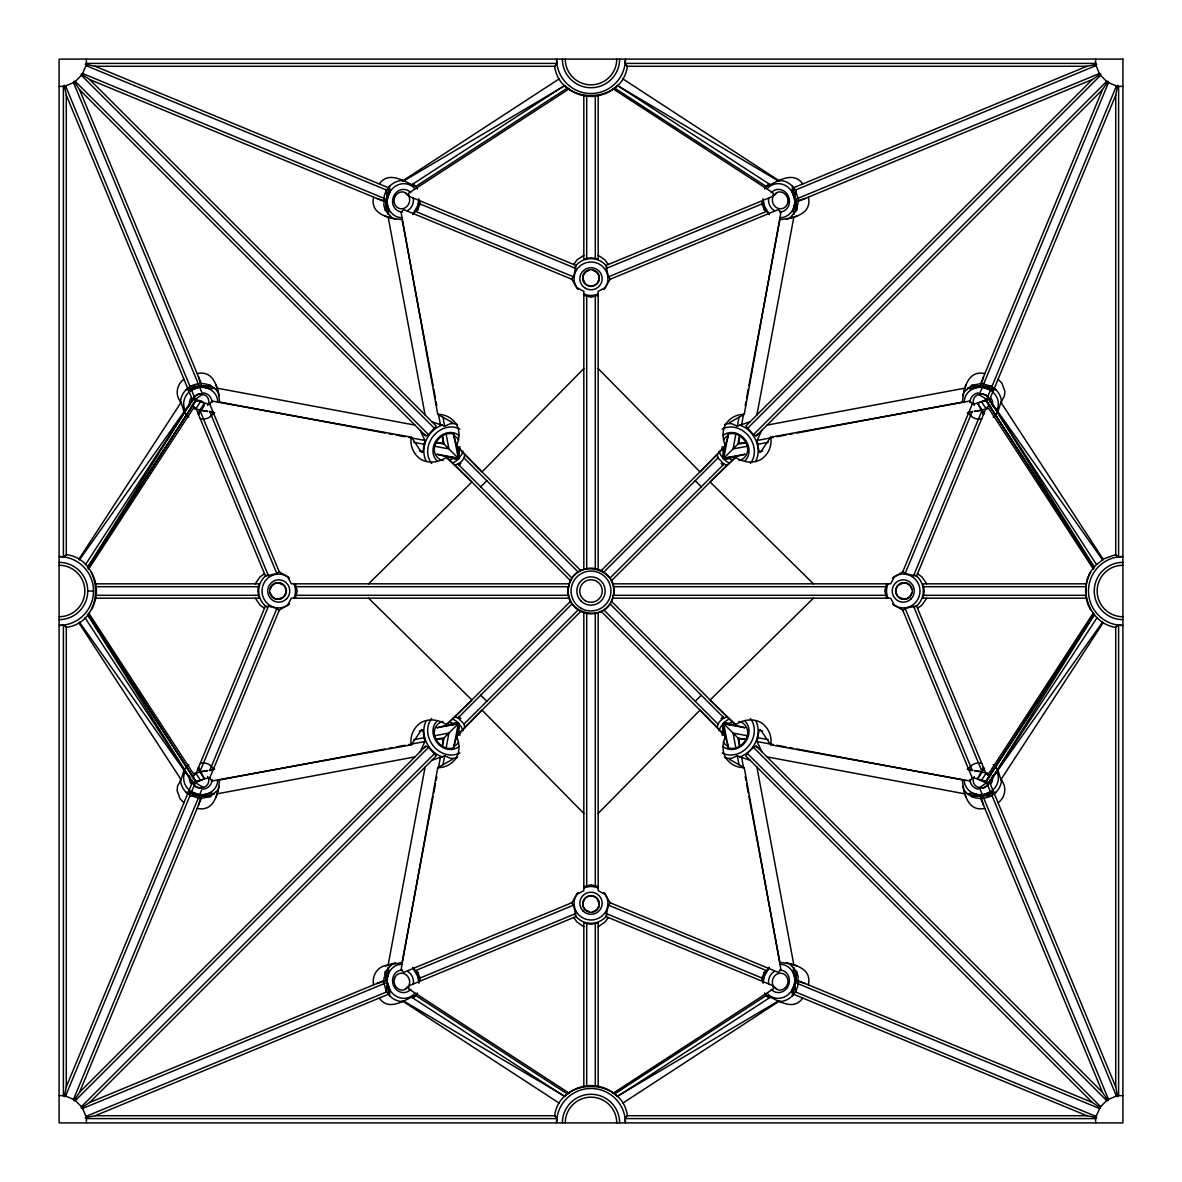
<?xml version="1.0" encoding="UTF-8"?>
<svg xmlns="http://www.w3.org/2000/svg" width="1182" height="1182" viewBox="0 0 1182 1182"><rect width="100%" height="100%" fill="white"/><g stroke="black" fill="none" stroke-linecap="round" stroke-linejoin="round"><path stroke-width="1.5" d="M192.917 405.825L196.123 408.824A8.51 7.742 -16.8 0 0 200.349 409.681M989.083 776.175L985.877 773.176A8.51 7.742 -16.8 0 0 981.651 772.319M95.476 583.819L258.888 583.819L257.824 591L258.888 598.181L95.476 598.181M1086.524 598.181L923.112 598.181L924.176 591L923.112 583.819L1086.524 583.819M569.458 583.819L291.333 583.819L287.669 576.964L279.262 571.837L209.628 403.742L212.11 401.038L411.351 437.207L421.664 452.47L422.964 451.642L424.929 440.443L420.216 430.366M612.542 598.181L890.667 598.181L894.331 605.036L902.738 610.163L972.372 778.258L969.89 780.962L770.649 744.793L760.336 729.53L759.036 730.358L757.071 741.557L761.784 751.634M569.458 598.181L291.333 598.181L287.669 605.036L279.262 610.163L209.628 778.258L212.11 780.962L411.351 744.793L421.664 729.53L422.964 730.358L424.929 741.557L420.216 751.634M612.542 583.819L890.667 583.819L894.331 576.964L902.738 571.837L972.372 403.742L969.89 401.038L770.649 437.207L760.336 452.47L759.036 451.642L757.071 440.443L761.784 430.366M391.907 217.695L385.495 210.426L385.893 201.398L390.163 191.573L388.967 187.968L95.181 66.281L85.444 64.345L86.375 63.4L556.914 63.4L556.515 59.1M625.485 1122.9L625.086 1118.6L1095.625 1118.6L1096.556 1117.655L1086.819 1115.719L793.033 994.032L791.837 990.427L796.107 980.602L796.505 971.574L790.093 964.305M391.907 964.305L385.495 971.574C385.716 979.922 390.341 987.443 389.484 995.672A20.094 18.277 73.2 0 0 402.767 1001.568M790.093 217.695L796.505 210.426C796.284 202.078 791.659 194.557 792.516 186.328A20.094 18.277 73.2 0 0 779.233 180.432M453.77 747.659C452.898 743.36 467.171 717.932 452.972 723.694L436.912 727.757L458.232 723.768L453.77 747.659C443.058 752.136 429.849 737.391 435.744 726.96A13.903 11.983 52.4 0 1 443.058 721.434M728.23 434.341C729.412 438.079 715.007 463.979 729.028 458.306L745.088 454.243L723.768 458.232L728.23 434.341C738.942 429.864 752.151 444.609 746.256 455.04A13.903 11.983 52.4 0 1 738.942 460.566M453.77 434.341L458.232 458.232L436.912 454.243L452.972 458.306C466.993 463.979 452.588 438.079 453.77 434.341C443.058 429.864 429.849 444.609 435.744 455.04A13.903 11.983 -52.4 0 0 443.058 460.566M728.23 747.659L723.768 723.768L745.088 727.757L729.028 723.694C714.829 717.932 729.087 743.36 728.23 747.659C738.942 752.136 752.151 737.391 746.256 726.96A13.903 11.983 -52.4 0 0 738.942 721.434M383.47 981.533L385.495 971.574L387.607 976.79L386.381 991.521L389.484 995.672L387.992 985.625L386.381 991.521L383.47 981.533L376.689 983.587M418.916 983.261L419.433 976.539A20.094 18.277 73.2 0 1 420.142 979.967M761.858 202.033A20.094 18.277 73.2 0 0 762.567 205.461L763.084 198.739M798.53 200.467L796.505 210.426L794.393 205.21L795.619 190.479L792.516 186.328L794.009 196.375L795.619 190.479L798.53 200.467L805.311 198.413M625.086 63.4L1095.625 63.4L1096.556 64.345L1086.819 66.281L627.036 66.281L625.086 63.4L625.485 59.1M556.515 1122.9L556.914 1118.6L554.964 1115.719L95.181 1115.719L85.444 1117.655L86.375 1118.6L556.914 1118.6M571.32 279.041L573.654 276.898L575.989 265.433L408.957 196.242L408.662 193.109L569.059 88.901M610.68 902.959L608.346 905.102L606.011 916.567L773.043 985.758L773.338 988.891L613.118 1093.232M458.439 728.319L457.582 732.958M583.819 569.458L583.819 291.333L576.964 287.669L571.837 279.262L403.742 209.628L401.038 212.11L437.754 414.335C445.525 414.188 453.105 418.354 456.813 425.21A25.561 21.32 -49.7 0 1 457.523 443.028L456.385 445.437L464.689 454.538C464.496 459.665 459.68 464.053 454.863 465.014L446.353 457.271L445.186 458.143A25.383 21.173 -40.3 0 1 421.486 459.68C413.951 455.203 409.533 445.85 411.351 437.207M598.181 612.542L598.181 890.667L605.036 894.331L610.163 902.738L778.258 972.372L780.962 969.89L744.246 767.665C736.475 767.812 728.895 763.646 725.187 756.79A25.561 21.32 -49.7 0 1 724.477 738.972L725.615 736.563L717.311 727.462C717.504 722.335 722.32 717.947 727.137 716.986L735.647 724.729L736.814 723.857A25.383 21.173 -40.3 0 1 760.514 722.32C768.049 726.797 772.467 736.15 770.649 744.793M442.378 745.739L443.206 738.794L458.867 723.133M723.561 453.681L724.418 449.042M723.133 458.867L738.794 443.206L739.622 436.261M295.323 598.181L297.199 591L295.323 583.819M886.677 583.819L884.801 591L886.677 598.181M418.753 207.072L417.379 210.278L418.783 200.645L419.433 205.461A20.094 18.277 -73.2 0 0 420.142 202.033M761.858 979.967A20.094 18.277 -73.2 0 1 762.567 976.539L763.217 981.356L764.621 971.722L763.247 974.928M627.376 66.281C622.264 105.287 559.736 105.287 554.624 66.281M554.624 1115.719C559.736 1076.713 622.264 1076.713 627.376 1115.719M418.753 974.928L417.379 971.722L418.783 981.356L419.433 976.539M762.567 205.461L763.217 200.645L764.621 210.278L763.247 207.072M217.798 779.736L217.237 783.799A17.198 15.647 16.8 0 1 209.317 793.004L205.21 794.393L190.479 795.619L186.328 792.516A20.094 18.277 16.8 0 1 180.432 779.233M964.202 402.264L964.763 398.201A17.198 15.647 16.8 0 1 972.683 388.996L976.79 387.607L991.521 386.381L995.672 389.484A20.094 18.277 16.8 0 1 1001.568 402.767M385.288 748.96L219.542 779.928C218.389 792.575 214.607 812.285 197.143 808.399M796.712 433.04L962.458 402.072C963.611 389.425 967.393 369.715 984.857 373.601M417.379 210.278L418.783 200.645M763.217 981.356L764.621 971.722M385.495 210.426L387.992 196.375L386.381 190.479L384.327 195.296L383.869 205.624L385.495 210.426L387.607 205.21L388.996 209.317L388.228 214.548L386.381 190.479L389.484 186.328A20.094 18.277 -73.2 0 1 402.767 180.432M796.505 971.574L794.009 985.625L795.619 991.521L797.673 986.704L798.131 976.376L796.505 971.574L794.393 976.79L793.004 972.683L793.772 967.452L795.619 991.521L792.516 995.672A20.094 18.277 -73.2 0 1 779.233 1001.568M202.831 787.168L200.497 788.246L195.798 787.064L193.878 784.685L195.355 782.72L202.831 787.168L199.61 794.91L191.573 791.837L187.968 793.033M979.169 394.832L981.503 393.754L986.202 394.936L988.122 397.315L986.645 399.28L979.169 394.832L982.39 387.09L990.427 390.163L994.032 388.967M418.65 200.26C420.245 205.062 417.63 210.943 413.139 213.174L412.74 214.681M418.65 981.74C420.245 976.938 417.63 971.057 413.139 968.826L412.74 967.319M769.26 214.681L768.861 213.174C764.37 210.943 761.755 205.062 763.35 200.26M763.35 981.74C761.755 976.938 764.37 971.057 768.861 968.826L769.26 967.319M431.799 760.351L444.668 755.786L452.662 759.317L437.754 767.665L401.038 969.89L403.742 972.372L571.822 902.753L576.964 894.331L583.819 890.667L583.819 612.542M750.201 421.649L737.332 426.214L729.338 422.683L744.246 414.335L780.962 212.11L778.258 209.628L610.178 279.248L605.036 287.669L598.181 291.333L598.181 569.458M373.601 984.857C371.517 975.638 378.137 965.325 388.065 965.399L425.106 767.044M433.085 796.446L402.072 962.458L388.065 965.399M433.764 792.827L435.449 783.814M436.114 780.194L436.793 776.589M438.478 767.561L440.502 756.746M442.511 745.96L444.004 737.996L436.055 738.927M442.984 764.784L444.668 755.786M446.042 748.472L448.909 733.091L434.326 735.81M735.958 433.528L733.091 448.909L747.674 446.19M737.332 426.214L739.016 417.216M739.489 436.04L737.996 444.004L745.945 443.073M741.498 425.254L743.522 414.439M745.207 405.411L745.886 401.806M746.551 398.186L748.236 389.173M748.915 385.554L779.928 219.542C792.575 218.389 812.285 214.607 808.399 197.143M756.894 414.956L793.935 216.601M63.4 625.086L63.4 1095.625L64.345 1096.556L66.281 1086.819L66.281 627.036L63.4 625.086L59.1 625.485M1122.9 556.515L1118.6 556.914L1115.719 554.964L1115.719 95.181L1117.655 85.444L1116.443 85.946L991.846 386.765M87.837 614.315L196.212 781.967L205.033 778.643L204.161 778.45M1093.365 568.719L1094.163 567.685L985.788 400.033L976.967 403.358L977.839 403.55M88.635 568.719L87.837 567.685L196.212 400.033L87.808 567.641L195.843 400.476C202.743 399.59 208.18 403.83 200.674 410.124L207.781 411.454L200.896 410.302L198.606 414.66M971.648 777.653L977.603 778.761L981.326 771.876L974.219 770.546L981.104 771.698L983.394 767.34M373.601 197.143C369.715 214.607 389.425 218.389 402.072 219.542L433.085 385.554M808.399 984.857C812.285 967.393 792.575 963.611 779.928 962.458L748.915 796.446M610.68 279.041L608.346 276.898L606.011 265.433L773.043 196.242L773.338 193.109L613.044 88.813M569.059 1093.099L408.662 988.891L408.957 985.758L575.989 916.567L573.654 905.102L571.32 902.959M198.413 805.311L200.467 798.53L210.426 796.505L217.695 790.093M216.188 796.845L219.305 786.326M962.695 395.675L965.812 385.155M964.305 391.907L971.574 385.495L981.533 383.47L983.587 376.689M183.949 802.755L180.048 798.81L177.049 790.462L177.655 785.882L181.112 779.692L184.259 769.482L188.78 764.769L186.209 766.468M998.051 379.245L1001.952 383.19L1004.951 391.538L1004.345 396.118L1000.888 402.308L997.741 412.518L993.22 417.231L995.791 415.532M388.996 972.683L387.607 976.79L388.228 967.452L388.996 972.683A17.198 15.647 73.2 0 1 398.201 964.763L402.264 964.202M793.004 209.317L794.393 205.21L793.772 214.548L793.004 209.317A17.198 15.647 73.2 0 1 783.799 217.237L779.736 217.798M573.728 264.502L576.964 259.966L583.819 255.238M608.272 917.498L605.036 922.034L598.181 926.762M198.916 385.376L73.52 82.651L74.023 81.425L75.338 81.425L428.578 434.666L436.188 426.037L89.684 79.534L81.425 74.023L81.425 75.338L434.74 428.652M81.425 74.023L82.651 73.52L85.946 65.557L85.444 64.345M66.281 627.376C105.287 622.264 105.287 559.736 66.281 554.624M66.281 1086.819L192.459 782.188L79.401 622.057M64.345 1096.556L65.557 1096.054L190.154 795.235M191.573 791.837L195.843 781.524L87.808 614.374L196.212 781.967L192.459 782.188M196.729 781.937L204.427 778.879L200.674 771.876L207.781 770.546L200.896 771.698L200.275 770.812L268.462 606.189L276.898 608.346L279.041 610.68M434.74 753.348L81.425 1106.662L81.425 1107.977L89.684 1102.466L436.188 755.963L428.578 747.334L75.338 1100.575L74.023 1100.575L73.52 1099.349L198.916 796.624M276.898 608.346L209.657 770.694L213.587 768.699M74.023 1100.575L79.534 1092.316L201.206 798.574L201.398 796.107L199.61 794.91M85.444 1117.655L85.946 1116.443L386.765 991.846M795.235 190.154L1096.054 65.557L1096.556 64.345M747.26 428.652L1100.575 75.338L1100.575 74.023L1092.316 79.534L745.812 426.037L753.422 434.666L1106.662 81.425L1107.977 81.425L1102.466 89.684L980.794 383.426L980.602 385.893L982.39 387.09M1093.232 568.882L988.891 408.662L985.758 408.957L916.567 575.989L905.102 573.654L972.343 411.306L968.413 413.301M983.084 385.376L1108.48 82.651L1107.977 81.425M913.538 575.811L981.725 411.188L981.104 410.302L974.219 411.454L981.326 410.124L977.603 403.239L971.648 404.347M990.427 390.163L986.157 400.476L1094.192 567.626L985.788 400.033L989.541 399.812L1102.599 559.943M1115.719 95.181L989.541 399.812L1096.512 564.612C1075.605 584.041 1087.351 623.328 1115.719 627.376M1096.556 1117.655L1096.054 1116.443L1100.575 1106.662L747.26 753.348L753.422 747.334L756.229 746.078L1102.466 1092.316L1107.977 1100.575L1106.662 1100.575L753.422 747.334M1107.977 1100.575L1108.48 1099.349L983.084 796.624M389.75 192.252L387.992 196.375L389.484 186.328L389.75 192.252A17.198 15.647 -73.2 0 1 414.705 188.603M418.044 205.077L413.626 212.745M763.956 976.923L768.374 969.255M792.25 989.748L794.009 985.625L792.516 995.672L792.25 989.748A17.198 15.647 -73.2 0 1 767.295 993.397M458.439 453.681L459.222 450.017A13.903 11.983 -52.4 0 0 459.872 446.574M723.561 728.319L722.778 731.983A13.903 11.983 -52.4 0 0 722.128 735.426M192.208 777.741L196.123 773.176A8.51 7.742 16.8 0 1 200.349 772.319M989.792 404.259L985.877 408.824A8.51 7.742 16.8 0 1 981.651 409.681M747.26 753.348L745.812 755.963L1092.316 1102.466L1100.575 1107.977M255.238 583.819L259.966 576.964L264.502 573.728M926.762 598.181L922.034 605.036L917.498 608.272M87.557 567.301L192.577 399.723L195.843 400.476L191.573 390.163L187.968 388.967M977.839 778.45L976.967 778.643L983.527 781.849L989.423 782.277L1094.443 614.699M85.488 564.612L192.577 399.723L79.401 559.943M195.946 408.706L200.379 401.88L196.729 400.063M197.542 413.73L204.427 403.121L210.352 404.347M984.458 768.27L977.573 778.879L985.788 781.967L1094.192 614.359L986.157 781.524L990.427 791.837L994.032 793.033M986.054 773.294L981.621 780.12L985.685 781.42L1094.163 614.315M78.721 559.426L181.112 402.308C174.714 395.689 176.532 384.327 183.949 379.245M88.768 568.882L193.109 408.662L196.242 408.957L265.433 575.989L276.898 573.654L279.041 571.32M1093.232 613.118L988.891 773.338L985.758 773.043L916.567 606.011L905.102 608.346L902.959 610.68M998.051 802.755C1005.468 797.673 1007.286 786.311 1000.888 779.692L1103.279 622.574M773.294 195.946L776.175 192.917M408.706 986.054L405.825 989.083M379.245 183.949C388.981 170.178 404.85 181.865 415.709 186.49L567.685 87.837M802.755 998.051C792.871 1012.102 777.446 999.573 766.291 995.51L614.315 1094.163M764.577 189.046L766.468 186.209A20.094 18.277 73.2 0 1 768.832 183.993M417.423 992.954L415.532 995.791A20.094 18.277 73.2 0 1 413.168 998.007M556.914 63.4L554.964 66.281L95.181 66.281M625.086 1118.6L627.036 1115.719L1086.819 1115.719M1102.599 622.057L989.423 782.277M191.927 402.249A8.51 7.742 -16.8 0 1 193.08 398.304L194.424 396.635A8.51 7.742 -16.8 0 1 202.595 394.241L195.355 399.28L193.878 397.315L198.103 394.005L202.536 394.123M452.603 463.019A16.799 14.465 -52.4 0 0 458.453 458.867L461.098 455.38A16.799 14.465 -52.4 0 0 462.886 451.406M729.397 718.981A16.799 14.465 -52.4 0 0 723.547 723.133L720.902 726.62A16.799 14.465 -52.4 0 0 719.114 730.594M979.361 787.803L986.645 782.72L988.122 784.685L983.897 787.995L979.405 787.759A8.51 7.742 -16.8 0 0 987.576 785.365L988.92 783.696A8.51 7.742 -16.8 0 0 990.073 779.751M575.279 266.6L576.964 264.428A19.843 19.606 0 0 1 605.036 264.428L606.721 266.6M606.721 915.4L605.036 917.572A19.843 19.606 0 0 1 576.964 917.572L575.279 915.4M194.38 774.343L192.917 776.175M580.85 611.301L464.689 727.462L456.385 736.563L457.523 738.972A25.561 21.32 49.7 0 1 456.813 756.79C453.105 763.631 445.511 767.812 437.754 767.665M601.15 570.699L717.311 454.538L725.615 445.437L724.477 443.028A25.561 21.32 49.7 0 1 725.187 425.21C728.895 418.369 736.489 414.188 744.246 414.335M597.782 282.409L599.259 278.11A7.875 7.284 67.5 0 0 596.925 272.303L596.511 271.816M584.218 899.591L582.741 903.89A7.875 7.284 67.5 0 0 585.075 909.697L585.489 910.184M585.489 271.816L585.149 272.17A7.875 7.284 -67.5 0 0 582.741 278.11L585.149 283.621A8.259 8.156 0 0 0 596.851 283.621L598.151 281.922A8.259 8.156 0 0 0 596.851 272.067L595.137 270.781A8.259 8.156 0 0 0 586.863 270.781L585.149 272.067A8.259 8.156 0 0 0 583.849 281.922L584.218 282.409M596.511 910.184L596.925 909.697A7.875 7.284 -67.5 0 0 599.259 903.89L596.851 898.379A8.259 8.156 0 0 0 585.149 898.379L583.849 900.078A8.259 8.156 0 0 0 585.149 909.933L586.863 911.219A8.259 8.156 0 0 0 595.137 911.219L596.851 909.933A8.259 8.156 0 0 0 598.151 900.078L597.782 899.591M725.615 445.437L699.966 471.884L598.181 368.592M456.385 736.563L482.034 710.116L583.819 813.408M583.819 368.592L482.034 471.884L456.385 445.437M598.181 813.408L699.966 710.116L725.615 736.563M59.1 556.515L63.4 556.914L63.4 86.375L64.345 85.444L65.557 85.946L190.154 386.765M75.338 81.425L81.425 75.338M480.705 486.792L486.792 480.705M79.534 1092.316L425.771 746.078L428.578 747.334M411.351 744.793C409.533 736.15 413.951 726.782 421.501 722.32A25.383 21.173 40.3 0 1 445.186 723.872L446.353 724.729L454.863 716.986L570.699 601.15M454.863 716.986L458.025 717.888L572.206 603.707M603.707 572.206L717.962 457.951L717.311 454.538M464.689 727.462L464.038 724.049L578.293 609.794M609.794 578.293L723.975 464.112L727.137 465.014L735.647 457.271L736.814 458.143A25.383 21.173 40.3 0 0 760.514 459.68C768.049 455.203 772.467 445.85 770.649 437.207M611.301 580.85L727.137 465.014M1102.466 89.684L756.229 435.922L753.422 434.666M695.208 701.295L701.295 695.208M1100.575 1106.662L1106.662 1100.575M991.846 795.235L1116.443 1096.054L1117.655 1096.556L1118.6 1095.625L1118.6 625.086L1122.9 625.485M368.592 583.819L471.884 482.034L446.353 457.271M813.408 598.181L710.116 699.966L735.647 724.729M446.353 724.729L471.884 699.966L368.592 598.181M735.647 457.271L710.116 482.034L813.408 583.819M271.816 585.489L272.303 585.075A7.875 7.284 -22.5 0 1 278.11 582.741L283.621 585.149A8.259 8.156 -90 0 1 283.621 596.851L278.11 599.259A7.875 7.284 22.5 0 1 272.303 596.925L271.816 596.511M910.184 596.511L909.83 596.851A7.875 7.284 -22.5 0 1 903.89 599.259L898.379 596.851A8.259 8.156 -90 0 1 898.379 585.149L903.89 582.741A7.875 7.284 22.5 0 1 909.697 585.075L910.184 585.489M719.114 451.406A16.799 14.465 52.4 0 0 720.902 455.38L723.665 458.764M458.335 723.236L461.098 726.62A16.799 14.465 52.4 0 1 462.886 730.594M282.409 597.782L281.996 598.151A8.259 8.156 -90 0 1 272.067 596.851L270.781 595.137A8.259 8.156 -90 0 1 270.781 586.863L272.067 585.149A8.259 8.156 -90 0 1 281.922 583.849L282.409 584.218M899.591 584.218L900.004 583.849A8.259 8.156 -90 0 1 909.933 585.149L911.219 586.863A8.259 8.156 -90 0 1 911.219 595.137L909.933 596.851A8.259 8.156 -90 0 1 900.078 598.151L899.591 597.782M614.315 87.837L766.291 186.49C777.15 181.865 793.019 170.178 802.755 183.949M567.685 1094.163L415.709 995.51C404.554 999.573 389.129 1012.102 379.245 998.051M443.797 455.986L458.232 458.232L452.78 458.483A13.903 11.983 -52.4 0 1 449.633 460.049M738.203 726.014L723.768 723.768L729.22 723.517A13.903 11.983 -52.4 0 1 732.367 721.951M266.6 575.279L264.428 576.964A19.843 19.606 -90 0 0 264.428 605.036L266.6 606.721L268.462 606.189M915.4 606.721L917.572 605.036A19.843 19.606 -90 0 0 917.572 576.964L915.4 575.279M755.963 435.73L757.913 434.237M424.087 747.763L426.037 746.27M85.015 617.758L192.577 782.277L87.557 614.699M1096.985 564.242L1104.239 558.687L1115.719 554.624M564.833 1096.349L403.047 1000.652M727.447 435.877L725.246 437.547A13.903 11.983 52.4 0 0 723.399 440.118M454.553 746.123L456.754 744.453A13.903 11.983 52.4 0 0 458.601 741.882M217.695 391.907C210.884 381.476 194.912 381.047 186.328 389.484A20.094 18.277 -16.8 0 0 180.432 402.767M964.305 790.093C971.116 800.524 987.088 800.953 995.672 792.516A20.094 18.277 -16.8 0 0 1001.568 779.233M428.578 434.666L425.771 435.922L79.534 89.684L74.023 81.425M191.573 390.163L201.398 385.893L201.206 383.426L79.534 89.684M990.427 791.837L980.602 796.107L980.794 798.574L1102.466 1092.316M63.4 556.914L66.281 554.964L66.281 95.181L64.345 85.444M1118.6 625.086L1115.719 627.036L1115.719 1086.819L1117.655 1096.556M202.536 787.877L202.595 787.759A8.51 7.742 16.8 0 1 194.424 785.365L193.08 783.696A8.51 7.742 16.8 0 1 191.927 779.751M402.308 181.112L559.426 78.721M622.574 1103.279L779.692 1000.888M412.518 184.259L564.612 85.488A37.322 37.322 0 0 0 617.388 85.488L778.953 181.348M769.541 997.756L617.388 1096.512A37.322 37.322 0 0 0 564.612 1096.512L412.459 997.756M403.047 181.348L564.833 85.651M778.953 1000.652L617.167 1096.349M598.181 295.323L591 297.199L583.819 295.323M583.819 886.677L591 884.801L598.181 886.677M431.799 421.649L444.668 426.214L452.662 422.683L437.754 414.335M750.201 760.351L737.332 755.786L729.338 759.317L744.246 767.665M442.275 424.914L436.897 427.574A25.487 21.956 -52.4 0 0 426.229 461.261M739.725 757.086L745.103 754.426A25.487 21.956 -52.4 0 0 755.771 720.739M192.252 389.75L196.375 387.992L210.426 385.495L205.21 387.607L190.479 386.381L196.375 387.992L186.328 389.484L192.252 389.75A17.198 15.647 -16.8 0 0 185.219 410.376M989.748 792.25L985.625 794.009L971.574 796.505L976.79 794.393L991.521 795.619L985.625 794.009L995.672 792.516L989.748 792.25A17.198 15.647 -16.8 0 0 996.781 771.624M65.557 85.946L73.52 82.651M1086.819 66.281L793.033 187.968L791.837 191.573L796.107 201.398L796.505 210.426M606.189 268.462L762.759 203.614M608.346 276.898L766.276 211.475M794.91 199.61L1099.349 73.52L1100.575 74.023M1092.316 79.534L798.574 201.206L796.107 201.398M89.684 1102.466L383.426 980.794L385.893 980.602L387.09 982.39L390.163 990.427L388.967 994.032L95.181 1115.719M81.425 1107.977L82.651 1108.48L387.09 982.39M415.724 970.525L573.654 905.102M419.241 978.386L575.811 913.538M1108.48 1099.349L1116.443 1096.054M990.073 402.249A8.51 7.742 16.8 0 0 988.92 398.304L987.576 396.635A8.51 7.742 16.8 0 0 979.405 394.241L977.366 394.936A8.51 7.742 16.8 0 0 974.323 405.456M202.595 787.759L204.634 787.064A8.51 7.742 16.8 0 0 207.677 776.544M985.271 400.063L981.621 401.88L986.054 408.706L989.083 405.825M196.315 781.42L200.379 780.12L195.946 773.294M985.67 400.639L977.573 403.121L984.458 413.73M786.326 219.305L796.845 216.188M385.155 965.812L395.675 962.695M981.533 383.47L991.521 386.381L985.625 387.992L971.574 385.495L976.79 387.607L967.452 388.228L972.683 388.996M200.467 798.53L190.479 795.619L196.375 794.009L210.426 796.505L205.21 794.393L214.548 793.772L209.317 793.004M197.143 373.601C214.607 369.715 218.389 389.425 219.542 402.072L385.288 433.04M984.857 808.399C967.393 812.285 963.611 792.575 962.458 779.928L796.712 748.96M204.161 403.55L205.033 403.358L196.33 400.639M436.055 443.073L443.206 443.206L458.867 458.867M723.133 723.133L738.794 738.794L745.945 738.927M767.044 425.106L965.399 388.065M757.071 440.443L773.279 437.414M776.884 436.734L785.897 435.05M789.502 434.385L793.107 433.705M757.426 444.358L768.226 442.349M759.036 451.642L762.671 450.963M971.959 411.883L967.319 412.74L968.826 413.139C971.057 417.63 976.938 420.245 981.74 418.65M210.041 770.117L214.681 769.26L213.174 768.861C210.943 764.37 205.062 761.755 200.26 763.35M419.329 731.037L422.964 730.358M210.352 777.653L204.397 778.761L197.542 768.27M413.774 739.651L424.574 737.642M388.893 748.295L392.498 747.615M396.103 746.95L405.116 745.266M408.721 744.586L424.929 741.557M216.601 793.935L414.956 756.894M738.203 455.986L723.768 458.232L729.22 458.483A13.903 11.983 52.4 0 0 732.367 460.049M443.797 726.014L458.232 723.768L452.78 723.517A13.903 11.983 52.4 0 0 449.633 721.951M209.317 388.996L214.548 388.228L205.21 387.607L209.317 388.996A17.198 15.647 -16.8 0 1 217.237 398.201L217.798 402.264M972.683 793.004L967.452 793.772L976.79 794.393L972.683 793.004A17.198 15.647 -16.8 0 1 964.763 783.799L964.202 779.736M583.819 95.476L583.819 258.888L591 257.824L598.181 258.888L598.181 95.476M598.181 1086.524L598.181 923.112L591 924.176L583.819 923.112L583.819 1086.524M738.794 443.206L744.571 442.777M437.429 739.223L443.206 738.794M730.727 423.555L727.285 423.762A25.487 21.956 52.4 0 0 724.463 424.545M451.273 758.445L454.715 758.238A25.487 21.956 52.4 0 0 457.537 757.455M190.479 386.381L210.426 385.495M989.748 389.75L995.672 389.484L985.625 387.992L989.748 389.75A17.198 15.647 16.8 0 1 996.781 410.376M192.252 792.25L186.328 792.516L196.375 794.009L192.252 792.25A17.198 15.647 16.8 0 1 185.219 771.624M971.574 796.505L991.521 795.619M405.825 192.917L408.824 196.123A8.51 7.742 -73.2 0 1 405.456 207.677A8.51 7.742 -73.2 0 1 394.936 204.634L394.241 202.595A8.51 7.742 -73.2 0 1 396.635 194.424L398.304 193.08A8.51 7.742 -73.2 0 1 404.259 192.208L408.706 195.946M776.175 989.083L773.176 985.877A8.51 7.742 -73.2 0 1 776.544 974.323A8.51 7.742 -73.2 0 1 787.064 977.366L787.759 979.405A8.51 7.742 -73.2 0 1 785.365 987.576L783.696 988.92A8.51 7.742 -73.2 0 1 777.741 989.792L773.294 986.054M59.1 86.375L63.4 86.375M1117.655 85.444L1118.6 86.375L1122.9 86.375M95.845 586.7L258.385 586.7M296.667 586.7L568.719 586.7M613.281 586.7L885.333 586.7M923.615 586.7L1086.155 586.7M59.1 562.366A28.634 28.634 0 0 1 87.734 591L93.526 591A34.426 34.426 0 0 0 59.1 556.574M95.845 595.3L258.385 595.3M296.667 595.3L568.719 595.3M613.281 595.3L885.333 595.3M923.615 595.3L1086.155 595.3M59.1 1095.625L63.4 1095.625M1118.6 1095.625L1122.9 1095.625M971.574 385.495L991.521 386.381M190.479 795.619L210.426 796.505M451.273 423.555L454.715 423.762A25.487 21.956 -52.4 0 1 457.537 424.545M730.727 758.445L727.285 758.238A25.487 21.956 -52.4 0 1 724.463 757.455M402.264 217.798L398.201 217.237A17.198 15.647 -73.2 0 1 388.996 209.317M779.736 964.202L783.799 964.763A17.198 15.647 -73.2 0 1 793.004 972.683M385.893 201.398L383.426 201.206L89.684 79.534M796.107 980.602L798.574 980.794L1092.316 1102.466M200.26 418.65C205.062 420.245 210.943 417.63 213.174 413.139L214.681 412.74L209.657 411.306L276.898 573.654M981.74 763.35C976.938 761.755 971.057 764.37 968.826 768.861L967.319 769.26L972.343 770.694L905.102 608.346M216.601 388.065L414.956 425.106M388.893 433.705L392.498 434.385M396.103 435.05L405.116 436.734M408.721 437.414L424.929 440.443M437.429 442.777L444.004 444.004L442.511 436.04M413.774 442.349L424.574 444.358M434.326 446.19L448.909 448.909L446.042 433.528M419.329 450.963L422.964 451.642M759.036 730.358L762.671 731.037M747.674 735.81L733.091 733.091L735.958 748.472M757.426 737.642L768.226 739.651M744.571 739.223L737.996 737.996L739.489 745.96M757.071 741.557L773.279 744.586M776.884 745.266L785.897 746.95M789.502 747.615L793.107 748.295M767.044 756.894L965.399 793.935M376.689 198.413L383.47 200.467M385.155 216.188L395.675 219.305M786.326 962.695L796.845 965.812M798.53 981.533L805.311 983.587M202.595 394.241L204.634 394.936A8.51 7.742 -16.8 0 1 207.677 405.456M979.405 787.759L977.366 787.064A8.51 7.742 -16.8 0 1 974.323 776.544M917.498 573.728L922.034 576.964L926.762 583.819M210.041 411.883L213.587 413.301M968.413 768.699L971.959 770.117M264.502 608.272L259.966 605.036L255.238 598.181M1108.48 82.651L1116.443 85.946M85.946 65.557L386.765 190.154M419.241 203.614L575.811 268.462M82.651 73.52L387.09 199.61M415.724 211.475L573.654 276.898M608.346 905.102L766.276 970.525M794.91 982.39L1099.349 1108.48M606.189 913.538L762.759 978.386M795.235 991.846L1096.054 1116.443M65.557 1096.054L73.52 1099.349M598.181 255.238L605.036 259.966L608.272 264.502M583.819 926.762L576.964 922.034L573.728 917.498M739.725 424.914L745.103 427.574A25.487 21.956 52.4 0 1 755.771 461.261M442.275 757.086L436.897 754.426A25.487 21.956 52.4 0 1 426.229 720.739M266.6 606.721L265.433 606.011L196.242 773.043L193.109 773.338L88.768 613.118M617.388 85.488L769.541 184.244M622.574 78.721L779.692 181.112M402.308 1000.888L559.426 1103.279M995.791 766.468L993.22 764.769L997.741 769.482L1000.888 779.692M186.209 415.532L188.78 417.231L184.259 412.518L181.112 402.308M454.553 435.877L456.754 437.547A13.903 11.983 -52.4 0 1 458.601 440.118M727.447 746.123L725.246 744.453A13.903 11.983 -52.4 0 1 723.399 741.882M1096.985 617.758L989.541 782.188L1115.719 1086.819M424.087 434.237L426.037 435.73M755.963 746.27L757.913 747.763M723.975 464.112L717.962 457.951M458.025 717.888L464.038 724.049M983.394 414.66L981.725 411.188M198.606 767.34L200.275 770.812M902.959 571.32L905.102 573.654M1100.575 75.338L1106.662 81.425M695.208 480.705L701.295 486.792M464.689 454.538L580.85 570.699M611.301 601.15L727.137 716.986M464.038 457.951L578.293 572.206M609.794 603.707L723.975 717.888M458.025 464.112L572.206 578.293M603.707 609.794L717.962 724.049M454.863 465.014L570.699 580.85M601.15 611.301L717.311 727.462M480.705 695.208L486.792 701.295M75.338 1100.575L81.425 1106.662M987.62 774.343L989.792 777.741M194.38 407.657L192.208 404.259M768.374 212.745L763.956 205.077M413.626 969.255L418.044 976.923M417.423 189.046L415.532 186.209A20.094 18.277 -73.2 0 0 413.168 183.993M764.577 992.954L766.468 995.791A20.094 18.277 -73.2 0 0 768.832 998.007M1000.888 402.308L1103.279 559.426M78.721 622.574L181.112 779.692M989.423 399.723L1094.443 567.301M723.99 452.691L722.778 450.017A13.903 11.983 52.4 0 1 722.128 446.574M458.01 729.309L459.222 731.983A13.903 11.983 52.4 0 1 459.872 735.426M1096.054 65.557L1099.349 73.52M913.538 606.189L981.725 770.812M979.169 787.168L982.39 794.91M199.61 387.09L202.831 394.832M200.275 411.188L268.462 575.811M66.281 95.181L192.459 399.812M82.651 1108.48L85.946 1116.443M981.533 798.53L983.587 805.311M962.695 786.326L965.812 796.845M216.188 385.155L219.305 395.675M198.413 376.689L200.467 383.47M756.894 767.044L793.935 965.399M741.498 756.746L743.522 767.561M745.207 776.589L745.886 780.194M746.551 783.814L748.236 792.827M737.332 755.786L739.016 764.784M442.984 417.216L444.668 426.214M433.764 389.173L435.449 398.186M436.114 401.806L436.793 405.411M438.478 414.439L440.502 425.254M388.065 216.601L425.106 414.956M763.217 200.645L764.621 210.278M417.379 971.722L418.783 981.356M738.794 738.794L739.622 745.739M723.99 729.309L724.418 732.958M457.582 449.042L458.01 452.691M442.378 436.261L443.206 443.206M762.567 976.539L763.084 983.261M418.916 198.739L419.433 205.461M385.495 971.574L385.893 980.602M1118.6 86.375L1118.6 556.914M1095.625 59.1L1095.625 63.4M1095.625 1118.6L1095.625 1122.9M595.3 95.845L595.3 258.385M595.3 296.667L595.3 568.719M595.3 613.281L595.3 885.333M595.3 923.615L595.3 1086.155M586.7 95.845L586.7 258.385M586.7 296.667L586.7 568.719M586.7 613.281L586.7 885.333M586.7 923.615L586.7 1086.155M86.375 59.1L86.375 63.4M86.375 1118.6L86.375 1122.9M619.634 59.1A28.634 28.634 0 0 1 591 87.734A28.634 28.634 0 0 1 562.366 59.1M616.738 59.1A25.738 25.738 0 0 1 591 84.838A25.738 25.738 0 0 1 565.262 59.1M892.484 578.013A16.947 16.74 -90 0 1 915.429 579.372A16.947 16.74 -90 0 1 915.429 602.628A16.947 16.74 -90 0 1 892.484 603.987M888.081 598.166A16.947 16.74 -90 0 1 888.081 583.834M625.426 59.1A34.426 34.426 0 0 1 591 93.526A34.426 34.426 0 0 1 556.574 59.1M593.142 270.412A8.259 8.156 0 0 1 597.767 282.971A8.259 8.156 0 0 1 584.233 282.971A8.259 8.156 0 0 1 588.858 270.412M578.013 289.516A16.947 16.74 0 0 1 579.372 266.571A16.947 16.74 0 0 1 602.628 266.571A16.947 16.74 0 0 1 603.987 289.516M598.166 293.919A16.947 16.74 0 0 1 583.834 293.919M1122.9 625.426A34.426 34.426 0 0 1 1088.474 591A34.426 34.426 0 0 1 1122.9 556.574M1122.9 616.738A25.738 25.738 0 0 1 1097.162 591A25.738 25.738 0 0 1 1122.9 565.262M1122.9 619.634A28.634 28.634 0 0 1 1094.266 591A28.634 28.634 0 0 1 1122.9 562.366M588.858 911.588A8.259 8.156 0 0 1 584.233 899.029A8.259 8.156 0 0 1 597.767 899.029A8.259 8.156 0 0 1 593.142 911.588M603.987 892.484A16.947 16.74 0 0 1 602.628 915.429A16.947 16.74 0 0 1 579.372 915.429A16.947 16.74 0 0 1 578.013 892.484M583.834 888.081A16.947 16.74 0 0 1 598.166 888.081M289.516 603.987A16.947 16.74 -90 0 1 266.571 602.628A16.947 16.74 -90 0 1 266.571 579.372A16.947 16.74 -90 0 1 289.516 578.013M293.919 583.834A16.947 16.74 -90 0 1 293.919 598.166M270.412 588.858A8.259 8.156 -90 0 1 282.971 584.233A8.259 8.156 -90 0 1 282.971 597.767A8.259 8.156 -90 0 1 270.412 593.142M91.413 572.339A37.322 37.322 0 0 1 91.413 609.661M745.251 721.419A16.799 14.465 -52.4 0 1 744.276 743.404A16.799 14.465 -52.4 0 1 723.015 746.522M750.363 718.508A22.591 19.459 -52.4 0 1 748.575 746.049A22.591 19.459 -52.4 0 1 722.143 752.904M721.109 718.523A22.591 19.459 -52.4 0 1 723.369 716.632M1090.587 609.661A37.322 37.322 0 0 1 1090.587 572.339M458.985 746.522A16.799 14.465 52.4 0 1 437.724 743.404A16.799 14.465 52.4 0 1 436.749 721.419M452.603 718.981A16.799 14.465 52.4 0 1 458.453 723.133M459.857 752.904A22.591 19.459 52.4 0 1 433.425 746.049A22.591 19.459 52.4 0 1 431.637 718.508M458.631 716.632A22.591 19.459 52.4 0 1 460.891 718.523M911.588 593.142A8.259 8.156 -90 0 1 899.029 597.767A8.259 8.156 -90 0 1 899.029 584.233A8.259 8.156 -90 0 1 911.588 588.858M779.485 969.949A11.406 10.372 -73.2 0 1 788.438 985.566A11.406 10.372 -73.2 0 1 771.225 989.319M768.758 984.251A11.406 10.372 -73.2 0 1 774.195 971.486M992.23 775.791A11.406 10.372 -16.8 0 1 991.063 783.769M978.297 789.207A11.406 10.372 -16.8 0 1 969.949 779.485M410.775 989.319A11.406 10.372 73.2 0 1 393.562 985.566A11.406 10.372 73.2 0 1 402.515 969.949M407.805 971.486A11.406 10.372 73.2 0 1 413.242 984.251M87.734 591A28.634 28.634 0 0 1 59.1 619.634M93.526 591A34.426 34.426 0 0 1 59.1 625.426M414.705 993.397A17.198 15.647 73.2 0 1 389.75 989.748M59.1 565.262A25.738 25.738 0 0 1 84.838 591A25.738 25.738 0 0 1 59.1 616.738M212.051 779.485A11.406 10.372 16.8 0 1 203.703 789.207M190.937 783.769A11.406 10.372 16.8 0 1 189.77 775.791M556.574 1122.9A34.426 34.426 0 0 1 591 1088.474A34.426 34.426 0 0 1 625.426 1122.9M562.366 1122.9A28.634 28.634 0 0 1 591 1094.266A28.634 28.634 0 0 1 619.634 1122.9M565.262 1122.9A25.738 25.738 0 0 1 591 1097.162A25.738 25.738 0 0 1 616.738 1122.9M729.397 463.019A16.799 14.465 52.4 0 1 723.547 458.867M723.015 435.478A16.799 14.465 52.4 0 1 744.276 438.596A16.799 14.465 52.4 0 1 745.251 460.581M771.225 192.681A11.406 10.372 73.2 0 1 788.438 196.434A11.406 10.372 73.2 0 1 779.485 212.051M774.195 210.514A11.406 10.372 73.2 0 1 768.758 197.749M767.295 188.603A17.198 15.647 73.2 0 1 792.25 192.252M723.369 465.368A22.591 19.459 52.4 0 1 721.109 463.477M722.143 429.096A22.591 19.459 52.4 0 1 748.575 435.951A22.591 19.459 52.4 0 1 750.363 463.492M460.891 463.477A22.591 19.459 -52.4 0 1 458.631 465.368M431.637 463.492A22.591 19.459 -52.4 0 1 433.425 435.951A22.591 19.459 -52.4 0 1 459.857 429.096M436.749 460.581A16.799 14.465 -52.4 0 1 437.724 438.596A16.799 14.465 -52.4 0 1 458.985 435.478M402.515 212.051A11.406 10.372 -73.2 0 1 393.562 196.434A11.406 10.372 -73.2 0 1 410.775 192.681M413.242 197.749A11.406 10.372 -73.2 0 1 407.805 210.514M969.949 402.515A11.406 10.372 16.8 0 1 978.297 392.793M991.063 398.231A11.406 10.372 16.8 0 1 992.23 406.209M203.703 392.793A11.406 10.372 -16.8 0 1 212.051 402.515M189.77 406.209A11.406 10.372 -16.8 0 1 190.937 398.231M568.941 585.09C560.268 613.148 606.543 625.544 613.059 596.91C621.732 568.852 575.457 556.456 568.941 585.09M394.936 977.366L394.241 979.405A8.51 7.742 73.2 0 0 396.635 987.576L398.304 988.92A8.51 7.742 73.2 0 0 404.259 989.792L408.824 985.877A8.51 7.742 73.2 0 0 405.456 974.323A8.51 7.742 73.2 0 0 394.936 977.366M787.759 202.595L787.064 204.634A8.51 7.742 73.2 0 1 776.544 207.677A8.51 7.742 73.2 0 1 773.176 196.123L777.741 192.208A8.51 7.742 73.2 0 1 783.696 193.08L785.365 194.424A8.51 7.742 73.2 0 1 787.759 202.595M1122.9 59.1L59.1 59.1L59.1 1122.9L1122.9 1122.9L1122.9 59.1M580.997 601.003A14.154 14.154 0 0 0 604.667 594.664A14.154 14.154 0 0 0 587.336 577.333A14.154 14.154 0 0 0 580.997 601.003M585.371 600.752A11.259 11.259 0 0 0 602.259 591A11.259 11.259 0 0 0 585.371 581.249A11.259 11.259 0 0 0 585.371 600.752M579.579 610.784A22.842 22.842 0 0 0 613.842 591A22.842 22.842 0 0 0 579.579 571.216A22.842 22.842 0 0 0 579.579 610.784M581.027 608.272A19.946 19.946 0 0 0 610.946 591A19.946 19.946 0 0 0 581.027 573.728A19.946 19.946 0 0 0 581.027 608.272M585.415 288.29A11.155 11.022 0 0 0 602.155 278.745A11.155 11.022 0 0 0 585.415 269.2A11.155 11.022 0 0 0 585.415 288.29M286.532 598.89A11.155 11.022 -90 0 0 281.597 580.214A11.155 11.022 -90 0 0 268.092 593.881A11.155 11.022 -90 0 0 286.532 598.89M583.11 911.056A11.155 11.022 0 0 0 601.786 906.106A11.155 11.022 0 0 0 588.119 892.602A11.155 11.022 0 0 0 583.11 911.056M911.056 598.89A11.155 11.022 -90 0 0 906.106 580.214A11.155 11.022 -90 0 0 892.602 593.881A11.155 11.022 -90 0 0 911.056 598.89"/></g></svg>
